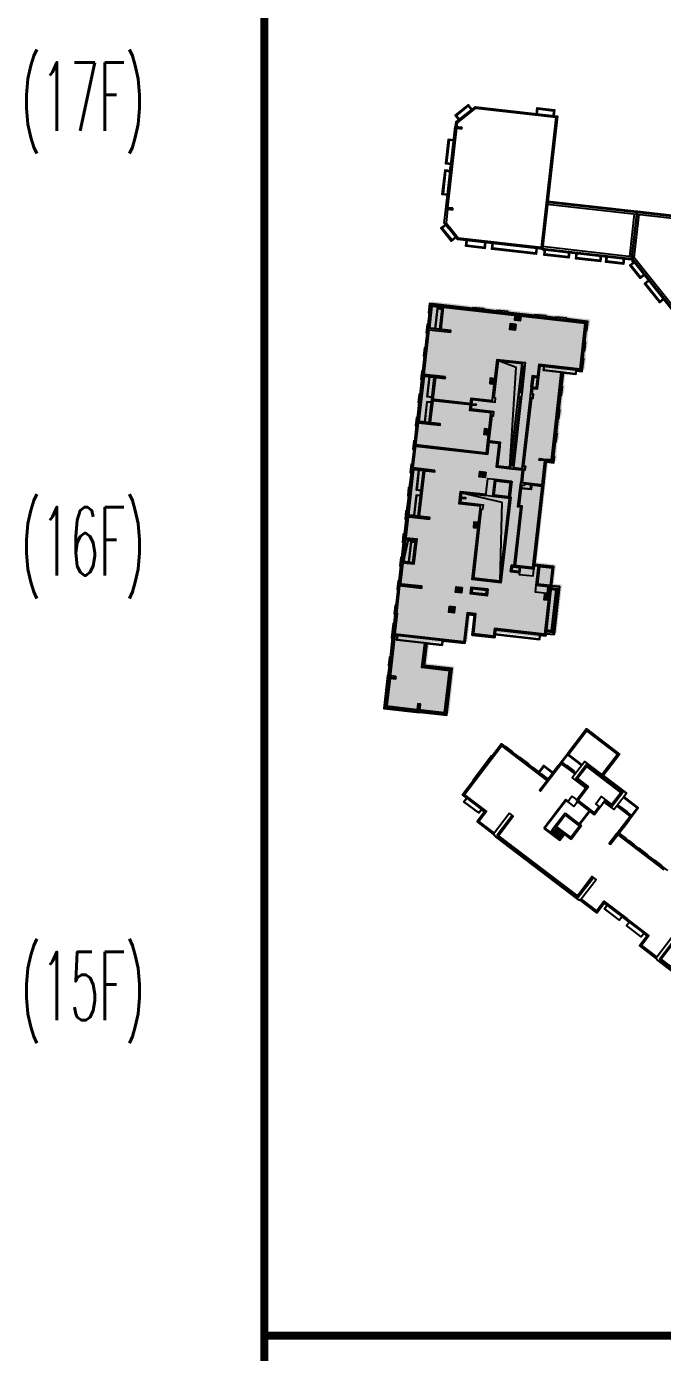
# Model space of a CAD drawing. Extents: x -59851 to 653804, y -249523 to 437614.
# Drawn here: x 638727 to 642872, y 404929 to 413575 of the extents above; entities that cross this region are included whole.
import ezdxf
from ezdxf.enums import TextEntityAlignment as Align

# ---------------------------------------------------------------- set-up
doc = ezdxf.new("R2010")
doc.units = 0
doc.header["$LTSCALE"] = 1000
doc.header["$MEASUREMENT"] = 0
for name, color, linetype in [('1#内审修改版_1_1_2236$0$LABEL_PM', 7, 'Continuous'), ('2015G34小桃园地块总图20160503$0$WINDOW', 4, 'Continuous'), ('LABEL_FIXBOX_PM', 7, 'Continuous'), ('LABEL_TXT_PM', 1, 'Continuous'), ('PUB_TEXT', 7, 'Continuous')]:
    doc.layers.add(name, color=color, linetype=linetype)
doc.styles.add('_TCH_DIM', font='SIMPLEX.shx', dxfattribs={"width": 0.7, "bigfont": 'GBCBIG.shx'})
doc.styles.add('LABEL_TXT_PM', font='pm_njadri_romans1.shx', dxfattribs={"width": 0.7, "bigfont": 'pm_njadri_hztxt.shx'})

# ---------------------------------------------------------------- blocks, each defined once
blk = doc.blocks.new('PMSheet_A1_20150113_5-3892016032414355901')
at = {"layer": 'LABEL_FIXBOX_PM', "const_width": 0.35}
for points in [[(751, 10), (751, 584)], [(751, 377), (831, 377)]]:
    blk.add_lwpolyline(points, dxfattribs=at)
at = {"layer": 'LABEL_TXT_PM', "style": 'LABEL_TXT_PM'}
for tag, height, width, p in [('修改图应说明理由', 4.5, 0.7, (788.353, 468.8)), ('出图章签名', 4.5, 0.7, (759.458, 338.088)), ('建设单位_U01', 4.5, 0.7, (800.9, 212.141)), ('建设单位', 4.5, 0.7, (800.9, 210.197)), ('建设单位_D01', 4.5, 0.7, (800.9, 207.403)), ('项目名称_U01', 4.5, 0.7, (800.9, 200.423)), ('项目名称', 4.5, 0.7, (800.9, 198.194)), ('项目名称_D01', 4.5, 0.7, (800.9, 195.297)), ('设计编号', 4.5, 0.6, (780.758, 187.897)), ('分项号', 4.5, 0.6, (820.258, 187.997)), ('项目经理', 4.5, 0.7, (780.258, 171.997)), ('项目经理签名', 4.5, 0.7, (810.177, 172.265)), ('审定', 4.5, 0.7, (780.258, 163.897)), ('审定签名', 4.5, 0.7, (810.177, 164.165)), ('审核', 4.5, 0.7, (780.258, 155.997)), ('审核签名', 4.5, 0.7, (810.177, 156.265)), ('项目负责', 4.5, 0.7, (780.258, 147.997)), ('项目负责签名', 4.5, 0.7, (810.177, 148.265)), ('专业负责签名', 4.5, 0.7, (810.177, 140.265)), ('专业负责', 4.5, 0.7, (780.258, 139.997)), ('校对', 4.5, 0.7, (780.258, 131.897)), ('校对签名', 4.5, 0.7, (810.177, 132.165)), ('设计签名', 4.5, 0.7, (810.177, 124.265)), ('设计', 4.5, 0.7, (780.258, 123.997)), ('绘制签名', 4.5, 0.7, (810.177, 116.165)), ('绘制', 4.5, 0.7, (780.258, 115.897)), ('方案_01', 4.5, 0.7, (780.258, 95.897)), ('方案_01签名', 4.5, 0.7, (810.177, 96.165)), ('方案_02', 4.5, 0.7, (780.258, 87.897)), ('方案_02签名', 4.5, 0.7, (810.177, 88.165)), ('方案_03', 4.5, 0.7, (780.286, 79.897)), ('方案_03签名', 4.5, 0.7, (810.205, 80.165)), ('方案_04', 4.5, 0.7, (780.258, 71.897)), ('方案_04签名', 4.5, 0.7, (810.177, 72.165)), ('图名_U02', 4.5, 0.7, (790.5, 60.2)), ('图名_U01', 4.5, 0.7, (790.5, 54.2)), ('图名', 4.5, 0.7, (790.5, 47.955)), ('图名_D01', 4.5, 0.7, (790.5, 42.4)), ('图名_D02', 4.5, 0.7, (790.5, 37)), ('图档号', 3.5, 0.7, (781.1, 20.953)), ('版本号', 3.5, 0.7, (820.267, 20.953)), ('图号', 3.5, 0.7, (760.967, 20.953)), ('日期', 3.5, 0.7, (801.067, 20.953))]:
    blk.add_attdef(tag, text='', height=height, dxfattribs=dict(at, width=width)).set_placement(p, align=Align.CENTER)
blk = doc.blocks.new('2015G34小桃园地块总图20160503$0$水管')
at = {"layer": '2015G34小桃园地块总图20160503$0$WINDOW'}
for p, q in [((150040, -73150), (149869, -73150)), ((150040, -73250), (149869, -73250))]:
    blk.add_line(p, q, dxfattribs=at)
blk.add_circle((150040, -73200), 50, dxfattribs=at)
blk = doc.blocks.new('1#内审修改版_1_1_2236$0$A$C00DD019C')
blk.add_hatch(color=1).paths.add_polyline_path([(616.7, 3185.7), (797.2, 3165.2), (797.4, 3167), (934.4, 3151.4), (961.2, 3387.4), (822.4, 3403.2), (835, 3514.2), (911.3, 3505.6), (913.9, 3528.1), (1026.7, 3515.4), (1043.2, 3661.1), (1074.5, 3657.6), (1063, 3556.9), (1177.6, 3543.9), (1179.3, 3559.6), (1403.2, 3534.2), (1405.8, 3556.7), (1435.3, 3553.4), (1436.5, 3563.8), (1478.1, 3559.1), (1505.6, 3802), (1464, 3806.8), (1475, 3903.9), (1377.8, 3915), (1436.7, 4433.8), (1476.6, 4429.3), (1479.9, 4458.8), (1476.5, 4459.2), (1485.1, 4535.6), (1488.6, 4535.2), (1493.3, 4576.8), (1489.8, 4577.2), (1498.5, 4653.6), (1502, 4653.2), (1506.7, 4694.8), (1503.2, 4695.2), (1511.9, 4771.6), (1515.3, 4771.2), (1520.1, 4812.8), (1516.6, 4813.2), (1524.7, 4884.4), (1587.1, 4877.3), (1589.1, 4894.7), (1620.3, 4891.1), (1627.6, 4955.3), (1624.2, 4955.7), (1628.9, 4997.4), (1632.3, 4997), (1637.1, 5038.6), (1633.6, 5039), (1640.5, 5099.8), (1644, 5099.4), (1649.1, 5144.5), (1539.7, 5156.9), (1540.1, 5160.3), (1484.6, 5166.6), (1484.4, 5163.2), (1435.6, 5168.7), (1436, 5172.2), (1380.5, 5178.5), (1380.1, 5175), (1243, 5190.5), (1243.4, 5194), (1187.8, 5200.3), (1187.5, 5196.8), (1121.5, 5204.3), (1121.9, 5207.8), (1066.4, 5214.1), (1066, 5210.6), (856, 5234.4), (847.3, 5235.4), (842, 5188.5), (845.5, 5188.1), (838.8, 5129.1), (835.3, 5129.5), (830.6, 5087.9), (832.3, 5087.7), (834.1, 5087.5), (825.4, 5011.1), (821.9, 5011.5), (817.2, 4969.9), (820.7, 4969.5), (812, 4893.1), (808.6, 4893.5), (803.8, 4851.9), (807.3, 4851.5), (798.6, 4775.1), (795.2, 4775.5), (790.5, 4733.9), (793.9, 4733.5), (785.3, 4657.1), (783.5, 4657.3), (781.8, 4657.5), (777.1, 4615.9), (780.5, 4615.5), (771.9, 4539.1), (768.4, 4539.5), (763.7, 4497.8), (767.2, 4497.5), (758.5, 4421.1), (755, 4421.5), (750.3, 4379.8), (753.8, 4379.4), (745.1, 4303.1), (741.7, 4303.5), (736.9, 4261.8), (740.4, 4261.4), (731.7, 4185.1), (728.3, 4185.5), (723.6, 4143.8), (727, 4143.4), (718.4, 4067.1), (714.9, 4067.5), (710.2, 4025.8), (713.6, 4025.4), (705, 3949.1), (701.5, 3949.5), (696.8, 3907.8), (700.3, 3907.4), (691.6, 3831.1), (688.1, 3831.5), (683.4, 3789.8), (686.9, 3789.4), (677.4, 3706.1), (674, 3706.5), (669.2, 3664.9), (672.7, 3664.5), (667.2, 3615.9), (663.7, 3616.3), (655.5, 3543.4), (658.9, 3543), (647.7, 3444.1), (644.3, 3444.5), (639.5, 3402.8), (643, 3402.4), (637.3, 3352.1), (635.5, 3352.1)])
at = {"extrusion": (8.13991e-08, 1.49611e-06, 1)}
for p, q in [((966.7, 6176.5, -5.7), (1031.3, 6229.6, -5.7)), ((1380.2, 6213.6, -5.7), (1467, 6203.8, -5.7)), ((967, 6119.6, -5.7), (965.5, 6121.5, -5.7)), ((999.2, 6108.9, -5.7), (1000.2, 6117.6, -5.7)), ((917.8, 5933.9, -5.7), (931.6, 6055.3, -5.7)), ((900.1, 5777.7, -5.7), (913.9, 5899.2, -5.7)), ((952.6, 5698.2, -5.7), (953.6, 5706.9, -5.7)), ((919.9, 5703.7, -5.7), (917.9, 5702.1, -5.7)), ((1860.9, 5461.3, -5.7), (1885.3, 5676.5, -5.7)), ((1871, 5457, -5.7), (1895.7, 5675.3, -5.7)), ((894.8, 5607.2, -5.7), (947.1, 5541.6, -5.7)), ((1019.9, 5516.3, -5.7), (1115.3, 5505.4, -5.7)), ((1407.9, 5512.7, -5.7), (1406.2, 5497.1, -5.7)), ((1150.1, 5501.5, -5.7), (1375.7, 5475.9, -5.7)), ((1415.6, 5471.4, -5.7), (1540.5, 5457.2, -5.7)), ((1575.2, 5453.3, -5.7), (1700.2, 5439.1, -5.7)), ((1860.9, 5461.3, -5.7), (1859.1, 5445.7, -5.7)), ((1727.9, 5436, -5.7), (1816.4, 5425.9, -5.7)), ((1849.7, 5419.2, -5.7), (1901.9, 5353.6, -5.7)), ((1923.7, 5326.3, -5.7), (1999.9, 5230.6, -5.7))]:
    blk.add_line(p, q, dxfattribs=at)
at = {"extrusion": (0.00536, 0.007022, 0.999961)}
for p, q in [((1630.5, 2776.8, -1.6), (1577.6, 2707.4, -0.9)), ((1525.6, 2714.1, -0.6), (1414.3, 2568.4, 1)), ((1526.2, 2709.2, -0.6), (1419.2, 2569, 1)), ((1536.7, 2705.7, -0.6), (1525.6, 2714.1, -0.6)), ((1534.6, 2702.9, -0.6), (1526.2, 2709.2, -0.6)), ((1557, 2731.9, -0.9), (1534.7, 2702.8, -0.6)), ((1534.7, 2702.8, -0.6), (1565.1, 2679.6, -0.6)), ((1581.8, 2713, -0.9), (1557, 2731.9, -0.9)), ((1565.1, 2679.6, -0.6), (1583.1, 2703.2, -0.9)), ((1577.6, 2707.4, -0.9), (1669.2, 2637.5, -0.9)), ((1669.2, 2637.5, -0.9), (1717.9, 2701.3, -1.6)), ((1521.2, 2645, -0.1), (1468.2, 2575.6, 0.6)), ((1522.5, 2635.2, -0.1), (1478, 2576.9, 0.6)), ((1521.2, 2645, -0.1), (1604.5, 2581.4, -0.1)), ((1522.5, 2635.2, -0.1), (1594.7, 2580.1, -0.1)), ((1644.2, 2656.5, -0.9), (1593.3, 2589.9, -0.1)), ((1647, 2654.4, -0.9), (1596.1, 2587.8, -0.1)), ((1414.3, 2568.4, 1), (1495.4, 2506.5, 1)), ((1419.2, 2569, 1), (1497.5, 2509.3, 1)), ((1468.2, 2575.6, 0.6), (1447, 2547.8, 1)), ((1475.4, 2570.1, 0.6), (1454.2, 2542.3, 1)), ((1482.6, 2564.6, 0.6), (1461.4, 2536.8, 1)), ((1468.2, 2575.6, 0.6), (1551.5, 2512, 0.6)), ((1489.8, 2559.1, 0.6), (1468.6, 2531.3, 1)), ((1497.1, 2553.6, 0.6), (1475.9, 2525.8, 1)), ((1478, 2576.9, 0.6), (1550.2, 2521.8, 0.6)), ((1594.7, 2580.1, -0.1), (1550.2, 2521.8, 0.6)), ((1604.5, 2581.4, -0.1), (1551.5, 2512, 0.6)), ((1504.3, 2548, 0.6), (1483.1, 2520.3, 1)), ((1511.5, 2542.5, 0.6), (1490.3, 2514.8, 1)), ((1518.7, 2537, 0.6), (1495.4, 2506.5, 1))]:
    blk.add_line(p, q, dxfattribs=at)
at = {"color": 0}
blk.add_line((9314.7, 0), (0, 0), dxfattribs=at)
at = {"extrusion": (8.13991e-08, 1.49611e-06, 1), "elevation": -5.7}
for points in [[(993.8, 6162.3), (1067.4, 6221), (1482.9, 6173.9), (1406.6, 5500.5), (976.7, 5549.3), (930.5, 5607.4)], [(994.8, 6160.9), (1068, 6219.2), (1481, 6172.3), (1405, 5502.5), (977.6, 5550.9), (931.8, 5608.5)], [(974.2, 6120.5), (976.3, 6139.5), (1069.5, 6213.7), (1475.2, 6167.7), (1400.4, 5508.3), (980.4, 5555.9), (935.9, 5611.7)], [(1050.1, 6206.6), (1030.3, 6231), (965.6, 6177.8), (985.4, 6153.4)], [(1047.4, 6204.4), (1030.9, 6224.7), (971.6, 6176), (988.1, 6155.6)], [(1376.9, 6184.1), (1380.4, 6215.4), (1467.2, 6205.5), (1463.6, 6174.3)], [(1380.3, 6183.7), (1383.3, 6209.8), (1463.1, 6200.7), (1460.2, 6174.7)], [(952.6, 5698.2), (917.9, 5702.1), (965.5, 6121.5), (1000.2, 6117.6)], [(952.8, 5699.9), (919.9, 5703.7), (967, 6119.6), (1000, 6115.8)], [(953.6, 5706.9), (927.6, 5709.8), (973.2, 6111.8), (999.2, 6108.9)], [(974.2, 6120.5), (976.3, 6139.5), (998.1, 6156.8), (992.7, 6163.7), (968, 6144.1), (965.5, 6121.5)], [(961.1, 6052), (929.9, 6055.5), (916.1, 5934.1), (947.3, 5930.5)], [(960.7, 6048.5), (934.7, 6051.5), (921.7, 5936.9), (947.7, 5934)], [(943.4, 5895.8), (912.2, 5899.3), (898.4, 5777.9), (929.6, 5774.3)], [(943, 5892.3), (917, 5895.3), (904, 5780.8), (930, 5777.8)], [(1430.6, 5728.1), (1881.8, 5676.9)], [(1431.8, 5738.5), (1883, 5687.3)], [(1432.1, 5742), (1883.4, 5690.8)], [(1432.3, 5743.7), (1883.6, 5692.5), (1881.8, 5676.9)], [(926.6, 5701.2), (918.9, 5633.5), (935.9, 5611.7), (929.1, 5606.3), (909.9, 5630.9), (917.9, 5702.1)], [(1871.4, 5678.1), (1847, 5462.9)], [(1881.8, 5676.9), (1857.4, 5461.7)], [(1885.3, 5676.5), (2391.1, 5619.2), (2446.5, 5549.6), (4658.3, 5298.8), (4597.6, 4764.3), (2206.6, 5035.4), (1868.1, 5460.5), (1860.9, 5461.3)], [(1885.3, 5676.5), (1887, 5692.1), (2399.4, 5634), (2454.8, 5564.5), (4675.7, 5312.7), (4611.5, 4746.9), (4476.2, 4762.3)], [(1886.5, 5686.9), (2396.6, 5629.1), (2452, 5559.5), (4669.9, 5308.1), (4606.9, 4752.7), (3607.3, 4866.1)], [(1886.8, 5690.4), (2398.5, 5632.4), (2453.9, 5562.8), (4673.7, 5311.1), (4609.9, 4748.9), (4474.6, 4764.2)], [(970.3, 5560.1), (945.7, 5540.5), (893.4, 5606.1), (918, 5625.7)], [(968.1, 5562.9), (947.6, 5546.5), (899.7, 5606.6), (920.2, 5622.9)], [(1118.7, 5534.9), (1115.1, 5503.7), (1019.7, 5514.5), (1023.2, 5545.8)], [(1115.2, 5535.3), (1112.3, 5509.3), (1023.8, 5519.3), (1026.7, 5545.4)], [(1379, 5505.4), (1375.5, 5474.2), (1149.9, 5499.8), (1153.4, 5531)], [(1375.5, 5505.8), (1372.6, 5479.8), (1153.9, 5504.6), (1156.9, 5530.6)], [(1857.4, 5461.7), (1406.2, 5512.9)], [(1856.2, 5451.3), (1405, 5502.5)], [(1857.4, 5461.7), (1855.6, 5446.1), (1406.2, 5497.1)], [(1855.8, 5447.8), (1406.4, 5498.8)], [(1543.9, 5486.7), (1540.3, 5455.5), (1415.4, 5469.7), (1418.9, 5500.9)], [(1540.4, 5487.1), (1537.4, 5461.1), (1419.4, 5474.5), (1422.4, 5500.5)], [(1703.5, 5468.6), (1700, 5437.4), (1575, 5451.6), (1578.6, 5482.8)], [(1700, 5469), (1697.1, 5443), (1579.1, 5456.4), (1582, 5482.4)], [(1819.8, 5455.4), (1816.2, 5424.2), (1727.7, 5434.2), (1731.2, 5465.5)], [(1816.3, 5455.8), (1813.3, 5429.8), (1731.8, 5439.1), (1734.7, 5465.1)], [(1925.1, 5372.1), (1900.5, 5352.5), (1848.3, 5418.1), (1872.9, 5437.7)], [(2397.1, 4998), (2198.4, 5020.5), (1859.9, 5445.6), (1859.1, 5445.7)], [(2399.1, 4999.5), (2199.3, 5022.2), (1860.8, 5447.3), (1859.3, 5447.4)], [(3135.3, 4919.6), (2201.1, 5025.5), (1862.6, 5450.6), (1859.7, 5450.9)], [(1923, 5374.9), (1902.5, 5358.5), (1854.6, 5418.7), (1875.1, 5435)], [(2023.1, 5249.1), (1998.5, 5229.6), (1922.3, 5325.2), (1946.9, 5344.8)], [(2020.9, 5251.9), (2000.4, 5235.6), (1928.6, 5325.7), (1949.1, 5342)]]:
    blk.add_lwpolyline(points, dxfattribs=at)
at = {"elevation": -0.9}
for points in [[(604.8, 3175.5), (785.2, 3155), (785.4, 3156.8), (922.5, 3141.2), (949.3, 3377.2), (810.5, 3393), (823.1, 3504), (899.4, 3495.4), (902, 3517.9), (1014.8, 3505.2), (1031.3, 3650.9), (1062.5, 3647.4), (1051.1, 3546.7), (1165.7, 3533.8), (1167.4, 3549.4), (1391.3, 3524), (1393.9, 3546.5), (1423.4, 3543.2), (1424.5, 3553.6), (1466.2, 3548.9), (1493.7, 3791.8), (1452.1, 3796.6), (1463.1, 3893.8), (1365.9, 3904.8), (1424.8, 4423.7), (1464.7, 4419.1), (1468, 4448.6), (1464.5, 4449), (1473.2, 4525.4), (1476.7, 4525), (1481.4, 4566.6), (1477.9, 4567), (1486.6, 4643.4), (1490.1, 4643), (1494.8, 4684.6), (1491.3, 4685), (1500, 4761.4), (1503.4, 4761), (1508.2, 4802.6), (1504.7, 4803), (1512.8, 4874.2), (1575.2, 4867.1), (1577.2, 4884.5), (1608.4, 4880.9), (1615.7, 4945.1), (1612.2, 4945.5), (1617, 4987.2), (1620.4, 4986.8), (1625.2, 5028.4), (1621.7, 5028.8), (1628.6, 5089.6), (1632, 5089.2), (1637.2, 5134.3), (1527.8, 5146.7), (1528.2, 5150.2), (1472.7, 5156.5), (1472.5, 5153), (1423.7, 5158.5), (1424.1, 5162), (1368.6, 5168.3), (1368.2, 5164.8), (1231.1, 5180.3), (1231.5, 5183.8), (1175.9, 5190.1), (1175.5, 5186.6), (1109.6, 5194.1), (1110, 5197.6), (1054.5, 5203.9), (1054.1, 5200.4), (844.1, 5224.2), (835.4, 5225.2), (830.1, 5178.3), (833.6, 5177.9), (826.9, 5118.9), (823.4, 5119.3), (818.7, 5077.7), (820.4, 5077.5), (822.2, 5077.3), (813.5, 5000.9), (810, 5001.3), (805.3, 4959.7), (808.8, 4959.3), (800.1, 4882.9), (796.6, 4883.3), (791.9, 4841.7), (795.4, 4841.3), (786.7, 4764.9), (783.3, 4765.3), (778.5, 4723.7), (782, 4723.3), (773.4, 4646.9), (771.6, 4647.1), (769.9, 4647.3), (765.2, 4605.7), (768.6, 4605.3), (760, 4528.9), (756.5, 4529.3), (751.8, 4487.7), (755.3, 4487.3), (746.6, 4410.9), (743.1, 4411.3), (738.4, 4369.6), (741.9, 4369.3), (733.2, 4292.9), (729.7, 4293.3), (725, 4251.6), (728.5, 4251.2), (719.8, 4174.9), (716.4, 4175.3), (711.6, 4133.6), (715.1, 4133.2), (706.5, 4056.9), (703, 4057.3), (698.3, 4015.6), (701.7, 4015.2), (693.1, 3938.9), (689.6, 3939.3), (684.9, 3897.6), (688.4, 3897.2), (679.7, 3820.9), (676.2, 3821.3), (671.5, 3779.6), (675, 3779.2), (665.5, 3695.9), (662.1, 3696.3), (657.3, 3654.7), (660.8, 3654.3), (655.3, 3605.7), (651.8, 3606.1), (643.6, 3533.2), (647, 3532.8), (635.8, 3433.9), (632.3, 3434.3), (627.6, 3392.6), (631.1, 3392.2), (625.4, 3341.9), (623.6, 3341.9)], [(916.4, 4853.9), (808.8, 4866.1), (834.3, 5091.7), (941.9, 5079.5), (942.9, 5088.2), (826.6, 5101.4), (799.1, 4858.4), (915.4, 4845.3)], [(1271.8, 5121.2), (1268.4, 5090.7), (1241.3, 5093.7), (1244.8, 5124.3)], [(1268, 5118.1), (1265.3, 5094.5), (1245.2, 5096.8), (1247.8, 5120.4)], [(1264.1, 5115.1), (1262.2, 5098.4), (1249, 5099.9), (1250.9, 5116.6)], [(1263.5, 5114.6), (1261.8, 5099), (1249.6, 5100.4), (1251.4, 5116)], [(1289.7, 5161.4), (1287.9, 5144.7), (1274.7, 5146.2), (1276.6, 5162.9)], [(1289.2, 5160.9), (1287.4, 5145.3), (1275.2, 5146.7), (1277, 5162.3)], [(1165.8, 4837.2), (1164.3, 4824.1), (1147.7, 4825.9), (1149.2, 4839.1)], [(1165.2, 4836.8), (1163.9, 4824.6), (1148.2, 4826.4), (1149.6, 4838.6)], [(1120, 4371.4), (1117, 4344.3), (1086.4, 4347.8), (1089.5, 4374.8)], [(1116.2, 4368.3), (1113.9, 4348.2), (1090.3, 4350.8), (1092.6, 4371)], [(1112.3, 4365.2), (1110.8, 4352), (1094.1, 4353.9), (1095.6, 4367.1)], [(1111.7, 4364.8), (1110.3, 4352.6), (1094.7, 4354.4), (1096.1, 4366.5)], [(1251.9, 4325.5), (1242.1, 4238.7), (1155.3, 4248.6), (1165.1, 4335.3)], [(1250, 4323.9), (1240.5, 4240.6), (1157.2, 4250.1), (1166.7, 4333.4)], [(1244.2, 4319.3), (1235.9, 4246.4), (1163, 4254.7), (1171.3, 4327.6)], [(1348.3, 4307.5), (1317.1, 4311.1), (1316.3, 4304.1), (1302.4, 4305.7), (1300.8, 4291.8), (1346, 4286.7)], [(1294.5, 3895.3), (1291, 3864), (1245.9, 3869.2), (1249.4, 3900.4)], [(1291, 3864), (1294.5, 3895.3), (1249.4, 3900.4), (1245.9, 3869.2)], [(1290.3, 3888.7), (1287.9, 3867.9), (1253.2, 3871.8), (1255.6, 3892.7)], [(1463.1, 3893.8), (1451.3, 3789.6), (1374.9, 3798.3), (1386.8, 3902.4)], [(1461.2, 3892.2), (1449.8, 3791.6), (1376.9, 3799.8), (1388.3, 3900.5)], [(1455.4, 3887.6), (1445.1, 3797.4), (1382.7, 3804.4), (1392.9, 3894.7)], [(1001.1, 3787.2), (998, 3760.2), (967.4, 3763.6), (970.5, 3790.7)], [(997.2, 3784.2), (994.9, 3764), (971.3, 3766.7), (973.6, 3786.8)], [(993.3, 3781.1), (991.8, 3767.9), (975.2, 3769.8), (976.7, 3783)], [(992.8, 3780.6), (991.4, 3768.5), (975.8, 3770.2), (977.1, 3782.4)], [(1130.3, 3780.3), (1126.4, 3745.6), (1043.1, 3755.1), (1047, 3789.8)], [(1126.5, 3777.2), (1123.3, 3749.5), (1047, 3758.1), (1050.1, 3785.9)], [(1122.6, 3774.2), (1120.3, 3753.3), (1050.8, 3761.2), (1053.2, 3782)], [(935.9, 3692.7), (962.9, 3689.6), (959.5, 3659.1), (932.4, 3662.1)], [(938.9, 3688.8), (959.1, 3686.5), (956.4, 3662.9), (936.3, 3665.2)], [(942, 3685), (955.2, 3683.5), (953.3, 3666.8), (940.1, 3668.3)], [(942.5, 3684.4), (954.6, 3683), (952.8, 3667.4), (940.7, 3668.8)]]:
    blk.add_lwpolyline(points, close=True, dxfattribs=at)
for points, elevation in [([(1575.5, 4884.7), (1608.4, 4880.9), (1615.7, 4945.1), (1612.2, 4945.5), (1617, 4987.2), (1620.4, 4986.8), (1625.2, 5028.4), (1621.7, 5028.8), (1628.6, 5089.6), (1632, 5089.2), (1637.2, 5134.3), (1527.8, 5146.7), (1528.2, 5150.2), (1472.7, 5156.5), (1472.3, 5153), (1423.7, 5158.5), (1424.1, 5162), (1368.6, 5168.3), (1368.2, 5164.8), (1231.1, 5180.3), (1231.5, 5183.8), (1175.9, 5190.1), (1175.5, 5186.6), (1109.6, 5194.1), (1110, 5197.6), (1054.5, 5203.9), (1054.1, 5200.4), (835.4, 5225.2), (830.1, 5178.3), (833.6, 5177.9), (826.9, 5118.9), (823.4, 5119.3), (818.7, 5077.7), (822.2, 5077.3), (813.5, 5000.9), (810, 5001.3), (805.3, 4959.7), (808.8, 4959.3), (800.1, 4882.9), (796.6, 4883.3), (791.9, 4841.7), (795.4, 4841.3), (786.7, 4764.9), (783.3, 4765.3), (778.5, 4723.7), (782, 4723.3), (773.4, 4646.9), (769.9, 4647.3), (765.2, 4605.7), (768.6, 4605.3), (760, 4528.9), (756.5, 4529.3), (751.8, 4487.7), (755.3, 4487.3), (746.6, 4410.9), (743.1, 4411.3), (738.4, 4369.6), (741.9, 4369.3), (733.2, 4292.9), (729.7, 4293.3), (725, 4251.6), (728.5, 4251.2), (719.8, 4174.9), (716.4, 4175.3), (711.6, 4133.6), (715.1, 4133.2), (706.5, 4056.9), (703, 4057.3), (698.3, 4015.6), (701.7, 4015.2), (693.1, 3938.9), (689.6, 3939.3), (684.9, 3897.6), (688.4, 3897.2), (679.7, 3820.9), (676.2, 3821.3), (671.5, 3779.6), (675, 3779.2), (665.5, 3695.9), (662.1, 3696.3), (657.3, 3654.7), (660.8, 3654.3), (655.3, 3605.7), (651.8, 3606.1), (643.6, 3533.2), (647, 3532.8), (635.8, 3433.9), (632.3, 3434.3), (627.6, 3392.6), (631.1, 3392.2), (625.4, 3341.9)], -0.9), ([(830.1, 5101), (843.5, 5219), (899, 5212.7)], -0.9), ([(837.1, 5100.2), (849.6, 5211.3), (898.2, 5205.8)], -0.9), ([(897.3, 5197.1), (874.7, 5199.6), (863.1, 5097.3)], -0.9), ([(897.1, 5195.4), (876.2, 5197.7), (864.8, 5097.1)], -0.9), ([(1313.4, 4402.9), (1352.4, 4746.5), (1359.3, 4745.7), (1361.7, 4766.5), (1354.7, 4767.3), (1357.9, 4795.1), (1382.2, 4792.3), (1395.6, 4910.3), (1603.8, 4886.7), (1631.4, 5129.7), (899, 5212.7), (885.6, 5094.7)], -0.9), ([(1311.7, 4403.1), (1350.8, 4748.4), (1357.8, 4747.6), (1359.8, 4765), (1352.8, 4765.8), (1356.4, 4797), (1380.7, 4794.3), (1394, 4912.3), (1602.3, 4888.7), (1629.4, 5128.1), (900.6, 5210.8), (887.4, 5094.5)], -0.9), ([(1306.5, 4403.7), (1346.4, 4756), (1346.8, 4759.4), (1351.7, 4802.8), (1376, 4800.1), (1389.4, 4918.1), (1597.7, 4894.4), (1623.6, 5123.5), (905.2, 5205), (892.6, 5093.9)], -0.9), ([(1271.8, 5121.2), (1241.3, 5093.7)], -0.9), ([(1244.8, 5124.3), (1268.4, 5090.7)], -0.9), ([(1296.7, 5160.6), (1294, 5137), (1266.9, 5140.1), (1269.6, 5163.7)], -0.9), ([(1266.9, 5140.1), (1296.7, 5160.6)], -0.9), ([(1294, 5137), (1269.6, 5163.7)], -0.9), ([(1293.2, 5161), (1290.9, 5140.9), (1270.8, 5143.1), (1273.1, 5163.3)], -0.9), ([(942.7, 5086.5), (828.2, 5099.5), (801, 4860), (915.6, 4847)], -0.9), ([(1043.3, 4718.2), (1046.5, 4746), (1154.1, 4733.8), (1154.9, 4740.8), (1154.9, 4740.8), (1177.7, 4942.1), (1320, 4925.9), (1318.4, 4912), (1318.4, 4912), (1301.9, 4766.3), (1301.9, 4766.3), (1301.1, 4759.3), (1301.1, 4759.3), (1261.4, 4408.8)], -0.9), ([(1050.3, 4717.5), (1052.6, 4738.3), (1167.2, 4725.3), (1169.5, 4746.1), (1162.6, 4746.9), (1183.9, 4934.3), (1305.3, 4920.6), (1303.8, 4906.7), (1310.7, 4905.9), (1295.7, 4774), (1288.8, 4774.8), (1286.4, 4754), (1293.4, 4753.2), (1254.4, 4409.6), (1254.4, 4409.6)], -0.9), ([(1242.4, 4396.9), (1274.5, 4901.4), (1183.9, 4934.3)], -0.9), ([(1301.9, 4921), (1242.4, 4396.9)], -0.9), ([(1577.8, 4889.7), (1575.2, 4867.1), (1412.1, 4885.6), (1414.7, 4908.2)], -0.9), ([(1576.1, 4889.9), (1573.7, 4869), (1414, 4887.1), (1416.4, 4908)], -0.9), ([(776.6, 4629), (802.6, 4858)], -0.9), ([(783.5, 4628.2), (809.5, 4857.3)], -0.9), ([(846.5, 4749.4), (823.9, 4751.9), (835.5, 4854.3)], -0.9), ([(846.7, 4751.1), (825.9, 4753.5), (837.3, 4854.1)], -0.9), ([(858.1, 4851.7), (845.5, 4740.7)], -0.9), ([(859.8, 4851.5), (847.2, 4740.5)], -0.9), ([(865, 4851), (852.4, 4739.9)], -0.9), ([(1166.6, 4844.2), (1143, 4846.9), (1139.9, 4819.8), (1163.5, 4817.1)], -0.9), ([(1166.6, 4844.2), (1139.9, 4819.8)], -0.9), ([(1163.5, 4817.1), (1143, 4846.9)], -0.9), ([(1166.2, 4840.7), (1146.1, 4843), (1143.8, 4822.9), (1163.9, 4820.6)], -0.9), ([(1382.3, 4855.6), (1354.6, 4858.7), (1348.3, 4803.2), (1351.7, 4802.8)], -0.9), ([(1381.9, 4852.1), (1357.6, 4854.9), (1351.7, 4802.8)], -0.9), ([(1381.5, 4848.6), (1360.7, 4851), (1355.2, 4802.4)], -0.9), ([(1424.8, 4423.7), (1464.7, 4419.1), (1468, 4448.6), (1464.5, 4449), (1473.2, 4525.4), (1476.7, 4525), (1481.4, 4566.6), (1477.9, 4567), (1486.6, 4643.4), (1490.1, 4643), (1494.8, 4684.6), (1491.3, 4685), (1500, 4761.4), (1503.4, 4761), (1508.2, 4802.6), (1504.7, 4803), (1512.8, 4874.2)], -0.9), ([(1507.5, 4874.8), (1456.6, 4425.3), (1425.3, 4428.9)], -0.9), ([(1500.6, 4875.6), (1450.4, 4433), (1426.1, 4435.8)], -0.9), ([(843.7, 4725.1), (821.2, 4727.6), (809.6, 4625.2)], -0.9), ([(843.5, 4723.3), (822.7, 4725.7), (811.3, 4625)], -0.9), ([(1138, 4530), (1152.4, 4656.7), (1159.3, 4655.9), (1161.7, 4676.7), (1047.1, 4689.7), (1050.3, 4717.5), (845.5, 4740.7), (832.1, 4622.7)], -0.9), ([(1136.3, 4530.2), (1150.8, 4658.6), (1157.8, 4657.8), (1159.7, 4675.2), (1045.2, 4688.2), (1048.4, 4715.9), (847, 4738.7), (833.9, 4622.5)], -0.9), ([(1131.1, 4530.8), (1146.4, 4666.1), (1147, 4671.3), (1039.4, 4683.5), (1042.6, 4711.3), (851.7, 4733), (839.1, 4621.9)], -0.9), ([(1050.3, 4717.5), (1071.1, 4715.1), (1070.3, 4708.2), (1049.5, 4710.5)], -0.9), ([(889.2, 4614.4), (889.4, 4616.2), (773.1, 4629.4), (745.6, 4386.4), (861.8, 4373.2), (862, 4375)], -0.9), ([(862.6, 4380.2), (753.3, 4392.6), (779.3, 4621.6), (888.6, 4609.2), (889.2, 4614.4), (774.7, 4627.4), (747.5, 4387.9), (862, 4375), (862.6, 4380.2)], -0.9), ([(1137.6, 4588), (1114, 4590.7), (1110.9, 4563.6), (1134.5, 4561)], -0.9), ([(1137.6, 4588), (1110.9, 4563.6)], -0.9), ([(1134.5, 4561), (1114, 4590.7)], -0.9), ([(1137.2, 4584.6), (1117, 4586.9), (1114.8, 4566.7), (1134.9, 4564.4)], -0.9), ([(1136.8, 4581.1), (1120.1, 4583), (1118.6, 4569.8), (1135.3, 4567.9)], -0.9), ([(765.9, 4503.6), (1130.3, 4462.3), (1137.2, 4523), (1185.8, 4517.5), (1172.2, 4397.8), (1252.1, 4388.7), (1304.1, 4382.8), (1297, 4320.4)], -0.9), ([(766.5, 4508.8), (1125.7, 4468.1), (1132.6, 4528.8), (1191.6, 4522.2), (1178, 4402.4), (1247.4, 4394.5), (1249, 4408.4), (1259.4, 4407.2), (1257.9, 4393.4), (1306.4, 4387.9), (1308, 4401.7), (1318.4, 4400.6), (1316.5, 4383.2), (1309.5, 4384), (1302.2, 4319.8)], -0.9), ([(766.7, 4510.6), (1124.2, 4470), (1131.1, 4530.8), (1193.5, 4523.7), (1180, 4403.9), (1245.9, 4396.5), (1247.5, 4410.4), (1261.4, 4408.8), (1259.8, 4394.9), (1304.9, 4389.8), (1306.5, 4403.7), (1320.4, 4402.1), (1318, 4381.3), (1311.1, 4382.1), (1304, 4319.6)], -0.9), ([(1184, 4501.9), (1172.2, 4397.8), (1245.1, 4389.5)], -0.9), ([(1191, 4501.1), (1180, 4403.9), (1245.9, 4396.5)], -0.9), ([(1404.6, 4308.2), (1418.4, 4429.6), (1390.6, 4432.8), (1391.4, 4439.7), (1426.1, 4435.8), (1411.6, 4307.4)], -0.9), ([(1391.2, 4438), (1424.2, 4434.3), (1409.8, 4307.6)], -0.9), ([(1458.7, 4444.4), (1462.2, 4444), (1460.1, 4424.9), (1456.6, 4425.3)], -0.9), ([(723.1, 4156.9), (749, 4386)], -0.9), ([(730, 4156.2), (756, 4385.2)], -0.9), ([(793, 4277.3), (770.4, 4279.9), (782, 4382.3)], -0.9), ([(793.2, 4279.1), (772.3, 4281.4), (783.8, 4382.1)], -0.9), ([(778.6, 4150.6), (804.6, 4379.7)], -0.9), ([(780.3, 4150.5), (806.3, 4379.5)], -0.9), ([(785.5, 4149.9), (811.5, 4378.9)], -0.9), ([(1120, 4371.4), (1086.4, 4347.8)], -0.9), ([(1117, 4344.3), (1089.5, 4374.8)], -0.9), ([(1155.3, 4248.6), (1120.6, 4252.5), (1130.4, 4339.3), (1165.1, 4335.3)], -0.9), ([(1297, 4320.4), (1411.6, 4307.4), (1365.9, 3904.8), (1386.8, 3902.4), (1386, 3895.5), (1365.1, 3897.8), (1363.2, 3880.5), (1293.8, 3888.3), (1291, 3864), (1245.9, 3869.2), (1249.4, 3900.4), (1263.3, 3898.8), (1296.8, 4193.8), (1282.9, 4195.4), (1295.5, 4306.5)], -0.9), ([(1296.8, 4193.8), (1282.9, 4195.4), (1296.8, 4318.6)], -0.9), ([(1352.6, 4314.1), (1349, 4282.8), (1293.5, 4289.1)], -0.9), ([(1351.8, 4307.1), (1349, 4282.8), (1293.5, 4289.1)], -0.9), ([(1351.8, 4307.1), (1403.8, 4301.2), (1357, 3888.2), (1294.5, 3895.3)], -0.9), ([(1297, 4320.4), (1296.8, 4318.6), (1296.8, 4318.6), (1296.8, 4318.6)], -0.9), ([(1296.8, 4318.6), (1352.4, 4312.3)], -0.9), ([(1352.4, 4312.3), (1409.6, 4305.8), (1364, 3903.2), (1386.6, 3900.7)], -0.9), ([(790.2, 4253), (767.7, 4255.6), (756, 4153.2)], -0.9), ([(790, 4251.3), (769.2, 4253.7), (757.8, 4153)], -0.9), ([(1242.9, 4245.7), (1246.3, 4245.3), (1197.1, 3811.4), (1051.4, 3827.9), (1093.5, 4199.3), (985.9, 4211.5), (993, 4274), (1121.4, 4259.4)], -0.9), ([(1238.6, 4239.1), (1191, 3819.1), (1059.1, 3834.1), (1098.8, 4184.6), (1105.8, 4183.9), (1108.2, 4204.7), (993.6, 4217.7), (999.1, 4266.3), (1120.6, 4252.5)], -0.9), ([(996.8, 4245.4), (1017.6, 4243.1), (1016.8, 4236.1), (996, 4238.5)], -0.9), ([(999.1, 4266.3), (1201.2, 4218.8), (1191, 3819.1)], -0.9), ([(1270.2, 3898), (1304.5, 4200), (1290.6, 4201.6), (1300.4, 4288.3)], -0.9), ([(794.9, 3783.2), (682.1, 3796), (679.9, 3806.8), (718.4, 4146.9), (723.1, 4156.9), (835.9, 4144.2), (835.1, 4137.2), (731, 4149), (725.2, 4144.4), (687, 3807.7), (691.6, 3801.9), (795.7, 3790.1), (794.9, 3783.2)], -0.9), ([(795.7, 3790.1), (796.1, 3793.6), (693.4, 3805.2), (690.6, 3808.8), (728.5, 4142.6), (732, 4145.4), (834.7, 4133.7), (835.1, 4137.2)], -0.9), ([(1084, 4116), (1060.4, 4118.7), (1057.4, 4091.6), (1081, 4088.9)], -0.9), ([(1084, 4116), (1057.4, 4091.6)], -0.9), ([(1081, 4088.9), (1060.4, 4118.7)], -0.9), ([(1083.6, 4112.5), (1063.5, 4114.8), (1061.2, 4094.7), (1081.4, 4092.4)], -0.9), ([(1083.3, 4109.1), (1066.6, 4111), (1065.1, 4097.8), (1081.8, 4095.9)], -0.9), ([(702.5, 3913.2), (758, 3906.9), (772.2, 4031.9), (716.6, 4038.1)], -0.9), ([(703.3, 3920.1), (751.8, 3914.6), (764.4, 4025.7), (715.9, 4031.2)], -0.9), ([(696.3, 3920.9), (707.3, 4018.1)], -0.9), ([(764.4, 4025.7), (725.1, 4022.5), (703.3, 3920.1)], -0.9), ([(703.3, 3920.1), (714.3, 4017.3)], -0.9), ([(763.5, 4017), (740.9, 4019.6), (729.3, 3917.2)], -0.9), ([(763.3, 4015.3), (742.4, 4017.6), (731, 3917)], -0.9), ([(1291, 3864), (1289.8, 3853.6), (1359.2, 3845.8), (1363.2, 3880.5)], -0.9), ([(1451.3, 3789.6), (1423.4, 3543.2), (1170, 3571.9), (1165.7, 3533.8), (1051.1, 3546.7), (1062.5, 3647.4), (1031.3, 3650.9), (1014.8, 3505.2), (653.8, 3546.1), (665.6, 3650.2), (662.1, 3650.6), (678.7, 3796.4), (682.1, 3796)], -0.9), ([(1449.6, 3789.8), (1421.8, 3545.1), (1168.5, 3573.9), (1164.1, 3535.7), (1053.1, 3548.3), (1064.5, 3648.9), (1029.8, 3652.9), (1013.2, 3507.1), (655.7, 3547.6), (667.6, 3651.7), (664.1, 3652.1), (680.4, 3796.2)], -0.9), ([(1444.4, 3790.4), (1417.2, 3550.9), (1163.8, 3579.7), (1159.5, 3541.5), (1058.9, 3552.9), (1070.3, 3653.5), (1025.2, 3658.7), (1008.6, 3512.9), (661.5, 3552.2), (673.3, 3656.4), (669.9, 3656.8), (685.6, 3795.6)], -0.9), ([(1001.1, 3787.2), (967.4, 3763.6)], -0.9), ([(998, 3760.2), (970.5, 3790.7)], -0.9), ([(1433.9, 3791.6), (1430, 3756.9), (1371, 3763.6), (1374.9, 3798.3)], -0.9), ([(1452.1, 3796.6), (1493.7, 3791.8), (1466.2, 3548.9), (1424.5, 3553.6)], -0.9), ([(1450.9, 3786.2), (1482.1, 3782.6), (1457, 3560.5), (1425.7, 3564)], -0.9), ([(1450.1, 3779.2), (1474.4, 3776.5), (1450.8, 3568.2), (1426.5, 3571)], -0.9), ([(935.9, 3692.7), (959.5, 3659.1)], -0.9), ([(1440, 3751.5), (1416.4, 3754.2), (1413.3, 3727.1), (1436.9, 3724.5)], -0.9), ([(1440, 3751.5), (1413.3, 3727.1)], -0.9), ([(1436.9, 3724.5), (1416.4, 3754.2)], -0.9), ([(1439.6, 3748.1), (1419.4, 3750.4), (1417.1, 3730.2), (1437.3, 3727.9)], -0.9), ([(1439.2, 3744.6), (1422.5, 3746.5), (1421, 3733.3), (1437.7, 3731.4)], -0.9), ([(962.9, 3689.6), (932.4, 3662.1)], -0.9), ([(653.8, 3546.1), (629.8, 3334.4)], -0.9), ([(660.8, 3545.3), (636.8, 3333.6)], -0.9), ([(902, 3517.9), (899.4, 3495.4), (670.3, 3521.4), (672.9, 3543.9)], -0.9), ([(900.2, 3518.1), (897.9, 3497.3), (672.3, 3522.9), (674.6, 3543.7)], -0.9), ([(779.1, 3162.8), (917.9, 3147), (943.5, 3372.6), (804.7, 3388.4), (818.1, 3506.4)], -0.9), ([(779.9, 3169.7), (911.8, 3154.8), (935.8, 3366.5), (796.9, 3382.2), (811.1, 3507.2)], -0.9), ([(785.4, 3156.8), (922.5, 3141.2), (949.3, 3377.2), (810.5, 3393), (823.3, 3505.8)], -0.9), ([(1393.9, 3546.5), (1391.3, 3524), (1167.4, 3549.4)], -0.9), ([(1392.1, 3546.7), (1389.8, 3525.9), (1167.6, 3551.1)], -0.9), ([(664.5, 3330.4), (665.3, 3337.4), (623.7, 3342.1), (604.8, 3175.5), (785.2, 3155), (790, 3196.7), (783, 3197.5)], -0.9), ([(629.8, 3334.4), (612.5, 3181.7), (779.1, 3162.8)], -0.9), ([(636, 3326.6), (620.2, 3187.8), (772.9, 3170.5)], -0.9), ([(629.8, 3334.4), (664.5, 3330.4)], -0.9), ([(664.5, 3330.4), (663.7, 3323.5), (636, 3326.6)], -0.9), ([(783, 3197.5), (776.1, 3198.3), (772.9, 3170.5)], -0.9), ([(779.1, 3162.8), (783, 3197.5)], -0.9), ([(2409.3, 1580.5), (1987.2, 1902.6), (1981, 1911.7), (1897.7, 1975.3), (1935.8, 2025.3), (1920.6, 2036.9), (1906.8, 2018.9), (1831.8, 2076.1), (1845.6, 2094.2), (1809.5, 2121.7), (1795.9, 2103.9), (1720.8, 2160.9), (1734.5, 2178.9), (1719.3, 2190.6), (1681.1, 2140.6), (1597.8, 2204.2), (1587.4, 2207.8), (1170.9, 2525.7), (1159.1, 2539), (1075.8, 2602.6), (1113.9, 2652.6), (1098.6, 2664.3), (1084.9, 2646.2), (1009.9, 2703.4), (1023.7, 2721.5), (1002.9, 2737.4), (1059, 2810.9), (1056.3, 2813.1), (1149.5, 2935.2), (1152.3, 2933.1), (1200, 2995.6), (1218, 2981.8), (1219.1, 2983.2), (1255.2, 2955.7), (1254.1, 2954.3), (1290.2, 2926.7), (1291.3, 2928.1), (1335.7, 2894.2), (1334.6, 2892.8), (1356.9, 2875.8), (1357.9, 2877.2), (1385.7, 2856), (1384.6, 2854.6), (1387.4, 2852.5), (1412.8, 2885.9), (1458.6, 2850.9), (1485.1, 2885.6), (1486.5, 2884.6), (1629.5, 3072), (1796.2, 2944.8), (1713.5, 2836.5), (1831.5, 2746.4), (1817.8, 2728.4), (1891.3, 2672.2), (1844.7, 2611.2), (1846.1, 2610.1), (1818.6, 2574), (1817.2, 2575.1), (1793.9, 2544.5), (1828.5, 2518), (1827.5, 2516.6), (1842.8, 2505), (1843.8, 2506.4), (1871.6, 2485.2), (1870.5, 2483.8), (1892.6, 2466.9), (1893.7, 2468.3), (1938.1, 2434.4), (1937, 2433), (1973.3, 2405.4), (1974.3, 2406.8), (2010.4, 2379.2), (2009.3, 2377.8), (2039.9, 2354.5)], -3.7)]:
    blk.add_lwpolyline(points, dxfattribs=dict(elevation=elevation))
at = {"extrusion": (0.00536, 0.007022, 0.999961), "elevation": 26.6}
for points in [[(1713.5, 2836.4), (1796.1, 2944.7), (1629.5, 3071.9), (1533.1, 2945.5)], [(1707.9, 2840.7), (1786.3, 2943.4), (1630.8, 3062.1), (1538.7, 2941.3)], [(1576, 2849.1), (1502.4, 2905.3), (1434.6, 2816.4), (1199.9, 2995.5), (1002.8, 2737.3), (1113.9, 2652.5), (1075.7, 2602.5), (1159, 2539)], [(1430.3, 2810.9), (1201.2, 2985.7), (1012.6, 2738.6), (1123.7, 2653.8), (1085.5, 2603.8), (1163.3, 2544.5)], [(1218, 2981.7), (1219, 2983.1), (1255.1, 2955.6), (1254.1, 2954.2)], [(1152.2, 2933), (1149.5, 2935.2), (1056.2, 2813), (1059, 2810.9)], [(1290.2, 2926.6), (1291.2, 2928), (1335.7, 2894.1), (1334.6, 2892.7)], [(1571.7, 2843.6), (1503.7, 2895.5), (1435.9, 2806.6)], [(1502.4, 2905.3), (1533.1, 2945.5), (1606.7, 2889.4)], [(1503.8, 2904.2), (1533.4, 2943.1), (1605.6, 2888)], [(1505.1, 2903.2), (1533.8, 2940.6), (1604.6, 2886.6)], [(1528.7, 2885.2), (1529.8, 2886.5), (1565.9, 2859), (1564.8, 2857.6)], [(1717.9, 2701.2), (1767.9, 2663.1), (1831.5, 2746.4), (1620.5, 2907.4), (1556.9, 2824.1), (1626.3, 2771.1)], [(1722.2, 2706.8), (1758.3, 2679.2), (1813.4, 2751.4), (1630.1, 2891.3), (1575, 2819.1), (1630.5, 2776.7)], [(1384.6, 2854.6), (1385.6, 2856), (1357.9, 2877.2), (1356.8, 2875.8)], [(1387.4, 2852.5), (1412.8, 2885.8), (1460, 2849.7)], [(1390.1, 2850.3), (1413.4, 2880.9), (1457.9, 2847)], [(1399.9, 2842.9), (1400.9, 2844.3), (1435.6, 2817.8), (1434.6, 2816.4)], [(1458.9, 2848.4), (1457.5, 2849.4), (1485.1, 2885.5), (1486.4, 2884.5)], [(1726.4, 2712.3), (1756.9, 2689), (1803.6, 2750.1), (1631.4, 2881.5), (1584.8, 2820.4), (1640.3, 2778)], [(1435.9, 2806.6), (1397.7, 2756.7), (1392.2, 2760.9), (1434.6, 2816.4)], [(1640.3, 2778), (1587.3, 2708.6)], [(1023.7, 2721.4), (1009.9, 2703.3), (1084.8, 2646.1), (1098.6, 2664.2)], [(1587.3, 2708.6), (1667.9, 2647.1), (1693.3, 2680.5)], [(2027.4, 2364), (1792.7, 2543), (1860.6, 2631.9), (1787, 2688.1)], [(1857.8, 2634), (1886.4, 2671.5), (1815.6, 2725.5)], [(1859.2, 2633), (1888.8, 2671.8), (1816.6, 2726.9)], [(1860.6, 2631.9), (1891.3, 2672.2), (1817.7, 2728.3)], [(1253.5, 2633.9), (1177.2, 2533.9), (1183.4, 2524.8), (1577.7, 2223.8), (1588.1, 2220.3), (1664.4, 2320.2)], [(1782.9, 2541.7), (1782.9, 2541.7), (1850.8, 2630.6), (1782.7, 2682.5)], [(1834.2, 2652), (1835.2, 2653.4), (1799.1, 2681), (1798.1, 2679.6)], [(1817.1, 2575), (1818.5, 2573.9), (1846.1, 2610), (1844.7, 2611.1)], [(1782.9, 2541.7), (1744.8, 2491.7), (1750.4, 2487.5), (1792.7, 2543)], [(2023.1, 2358.4), (1788.5, 2537.5)], [(1827.4, 2516.6), (1828.5, 2517.9), (1793.8, 2544.4), (1792.7, 2543)], [(1842.7, 2504.9), (1843.8, 2506.3), (1871.5, 2485.1), (1870.5, 2483.7)], [(1937, 2432.9), (1938, 2434.3), (1893.6, 2468.2), (1892.6, 2466.8)], [(2009.3, 2377.8), (2010.4, 2379.1), (1974.3, 2406.7), (1973.2, 2405.3)], [(1597.8, 2204.1), (1681.1, 2140.5), (1719.2, 2190.5), (1830.3, 2105.7)], [(1602, 2209.7), (1679.7, 2150.3), (1717.9, 2200.3), (1834.5, 2111.3)], [(1734.5, 2178.8), (1720.7, 2160.8), (1795.7, 2103.6), (1809.4, 2121.6)], [(1980.9, 1911.6), (1897.6, 1975.2), (1935.8, 2025.2), (1824.7, 2110)], [(1985.2, 1917.2), (1907.4, 1976.5), (1945.6, 2026.5), (1829, 2115.5)], [(1920.5, 2036.9), (1906.7, 2018.8), (1831.8, 2076), (1845.5, 2094.1)], [(2486.3, 1692.9), (2410, 1592.9), (2399.6, 1596.5), (2005.3, 1897.5), (1999.1, 1906.6), (2075.3, 2006.6)]]:
    blk.add_lwpolyline(points, dxfattribs=at)
for points in [[(1698.8, 2676.2), (1676.6, 2693.2), (1704.2, 2729.3), (1726.4, 2712.3)], [(1239.6, 2644.5), (1159, 2539), (1165.3, 2529.8), (1587.3, 2207.7), (1597.8, 2204.1), (1678.3, 2309.6), (1658.9, 2324.4), (1585.6, 2228.5), (1581, 2230.1), (1188.5, 2529.6), (1185.8, 2533.7), (1259, 2629.6)], [(2500.2, 1682.3), (2419.6, 1576.8), (2409.2, 1580.4), (1987.1, 1902.5), (1980.9, 1911.6), (2061.5, 2017.1), (2080.9, 2002.3), (2007.7, 1906.4), (2010.4, 1902.3), (2402.9, 1602.8), (2407.5, 1601.2), (2480.7, 1697.1)]]:
    blk.add_lwpolyline(points, close=True, dxfattribs=at)
at = {"extrusion": (-8.13991e-08, -1.49611e-06, -1), "xscale": 0.03493023612004008, "yscale": 0.03493023612004008, "zscale": -0.03493023612164436, "rotation": 6.468736542652554}
blk.add_blockref('2015G34小桃园地块总图20160503$0$水管', (-6434.6, 7860, 5.7), dxfattribs=at)
at = {"extrusion": (8.13991e-08, 1.49611e-06, 1), "xscale": 0.03493023612004055, "yscale": 0.03493023612004055, "zscale": 0.03493023612004055, "rotation": 218.5308171020064}
blk.add_blockref('2015G34小桃园地块总图20160503$0$水管', (7556.5, 6704, -5.7), dxfattribs=at)

msp = doc.modelspace()

# ---------------------------------------------------------------- block references
at = {"xscale": 150, "yscale": 150, "zscale": 150}
msp.add_blockref('PMSheet_A1_20150113_5-3892016032414355901', (527627.5, 348488), dxfattribs=at)
at = {"layer": '1#内审修改版_1_1_2236$0$LABEL_PM', "xscale": 1.288282158900984, "yscale": 1.288282158900984, "zscale": 1.288282158911109}
msp.add_blockref('1#内审修改版_1_1_2236$0$A$C00DD019C', (640277.5, 405038), dxfattribs=at)

# ---------------------------------------------------------------- texts
at = {"layer": 'PUB_TEXT', "style": '_TCH_DIM', "width": 0.494118}
for s, p in [('(17F)', (638689.6, 412895.3)), ('(16F)', (638689.6, 409995.3)), ('(15F)', (638689.6, 407095.3))]:
    msp.add_text(s, height=446.25, dxfattribs=at).set_placement(p)

doc.saveas('drawing.dxf')
